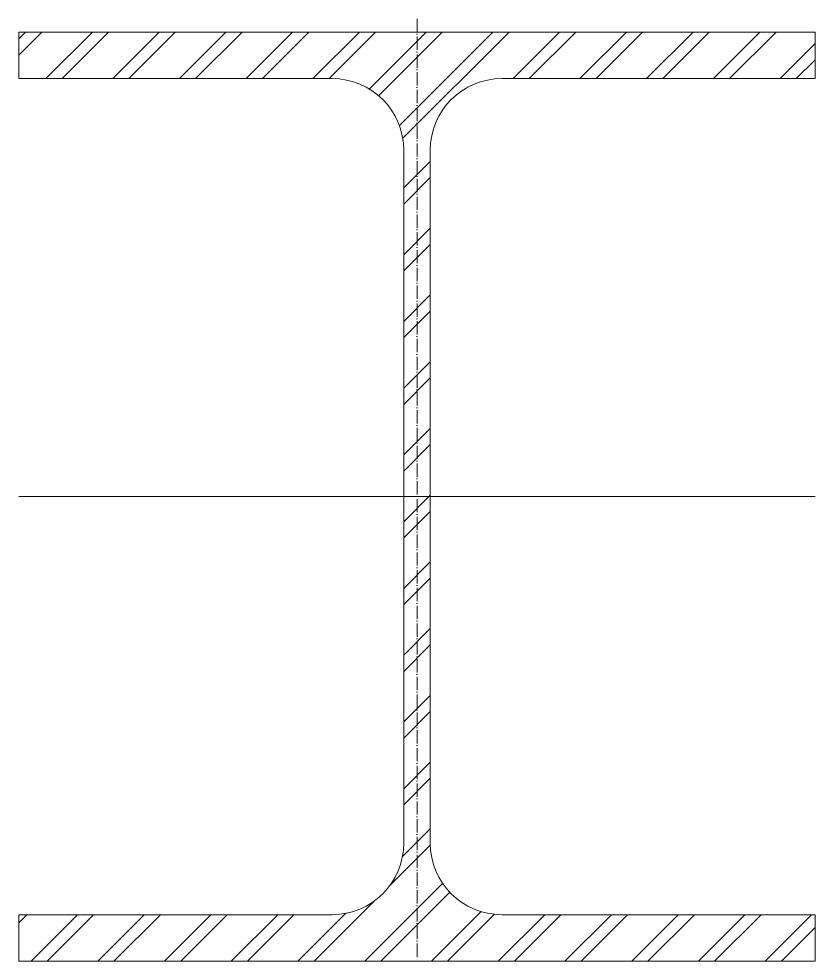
# Model space of a CAD drawing. Header units: metres. Extents: x -150 to 150, y -175 to 180.
import ezdxf

# ---------------------------------------------------------------- set-up
doc = ezdxf.new("R2010")
doc.units = ezdxf.units.M
doc.linetypes.add('MV_hartlijn_staal', pattern=[6.6, 5, -0.8, 0, -0.8])
doc.layers.add('A-DETL-GENF', color=92, linetype='Continuous', lineweight=18)

# ---------------------------------------------------------------- blocks, each defined once
blk = doc.blocks.new('28 Staalprofielen- IPE_HEA_HEB 2d - HEA360-3530694-00_0 Basismaterialen')
at = {"layer": 'A-DETL-GENF', "lineweight": 13}
h = blk.add_hatch(dxfattribs=at)
h.set_pattern_fill('FP_226', color=256, style=0, pattern_type=2)
h.set_pattern_definition([(45, (850.222, -1392.102), (-12.57236, 12.57236), []), (45, (850.222, -1373.052), (-12.57236, 12.57236), [])])
h.paths.add_polyline_path([(-150, -175), (150, -175), (150, -157.5), (32, -157.5), (28.45, -157.26), (25.01, -156.58), (21.67, -155.44), (18.5, -153.88), (15.57, -151.92), (12.91, -149.59), (10.58, -146.93), (8.62, -144), (7.06, -140.83), (5.92, -137.49), (5.24, -134.05), (5, -130.5), (5, 130.5), (5.24, 134.05), (5.92, 137.49), (7.06, 140.83), (8.62, 144), (10.58, 146.93), (12.91, 149.59), (15.57, 151.92), (18.5, 153.88), (21.67, 155.44), (25.01, 156.58), (28.45, 157.26), (32, 157.5), (150, 157.5), (150, 175), (-150, 175), (-150, 157.5), (-32, 157.5), (-28.45, 157.26), (-25.01, 156.58), (-21.67, 155.44), (-18.5, 153.88), (-15.57, 151.92), (-12.91, 149.59), (-10.58, 146.93), (-8.62, 144), (-7.06, 140.83), (-5.92, 137.49), (-5.24, 134.05), (-5, 130.5), (-5, -130.5), (-5.24, -134.05), (-5.92, -137.49), (-7.06, -140.83), (-8.62, -144), (-10.58, -146.93), (-12.91, -149.59), (-15.57, -151.92), (-18.5, -153.88), (-21.67, -155.44), (-25.01, -156.58), (-28.45, -157.26), (-32, -157.5), (-150, -157.5)])
at = {"layer": 'A-DETL-GENF', "linetype": 'MV_hartlijn_staal', "lineweight": 13}
blk.add_line((0, 180), (0, -175), dxfattribs=at)
at = {"layer": 'A-DETL-GENF'}
for p, q in [((150, 175), (-150, 175)), ((-150, 175), (-150, 157.5)), ((150, 175), (-150, 175)), ((-150, 175), (-150, 157.5)), ((150, 157.5), (150, 175)), ((150, 175), (150, 157.5)), ((-150, 157.5), (-32, 157.5)), ((-150, 157.5), (-32, 157.5)), ((32, 157.5), (150, 157.5)), ((150, 157.5), (32, 157.5)), ((-5, 130.5), (-5, -130.5)), ((-5, 130.5), (-5, -130.5)), ((5, -130.5), (5, 130.5)), ((5, 130.5), (5, -130.5)), ((-150, 0), (150, 0)), ((-32, -157.5), (-150, -157.5)), ((-150, -157.5), (-150, -175)), ((-150, -175), (-150, -157.5)), ((-150, -157.5), (-32, -157.5)), ((150, -157.5), (32, -157.5)), ((150, -157.5), (32, -157.5)), ((150, -175), (150, -157.5)), ((150, -175), (150, -157.5)), ((-150, -175), (150, -175)), ((150, -175), (-150, -175))]:
    blk.add_line(p, q, dxfattribs=at)
for centre, start, end in [((-32, 130.5), 0, 90), ((-32, 130.5), 360, 90), ((32, 130.5), 90, 180), ((32, 130.5), 90, 180), ((-32, -130.5), 270, 0), ((-32, -130.5), 270, 0), ((32, -130.5), 180, 270), ((32, -130.5), 180, 270)]:
    blk.add_arc(centre, 27, start, end, dxfattribs=at)

msp = doc.modelspace()

# ---------------------------------------------------------------- block references
msp.add_blockref('28 Staalprofielen- IPE_HEA_HEB 2d - HEA360-3530694-00_0 Basismaterialen', (0, 0))

doc.saveas('drawing.dxf')
